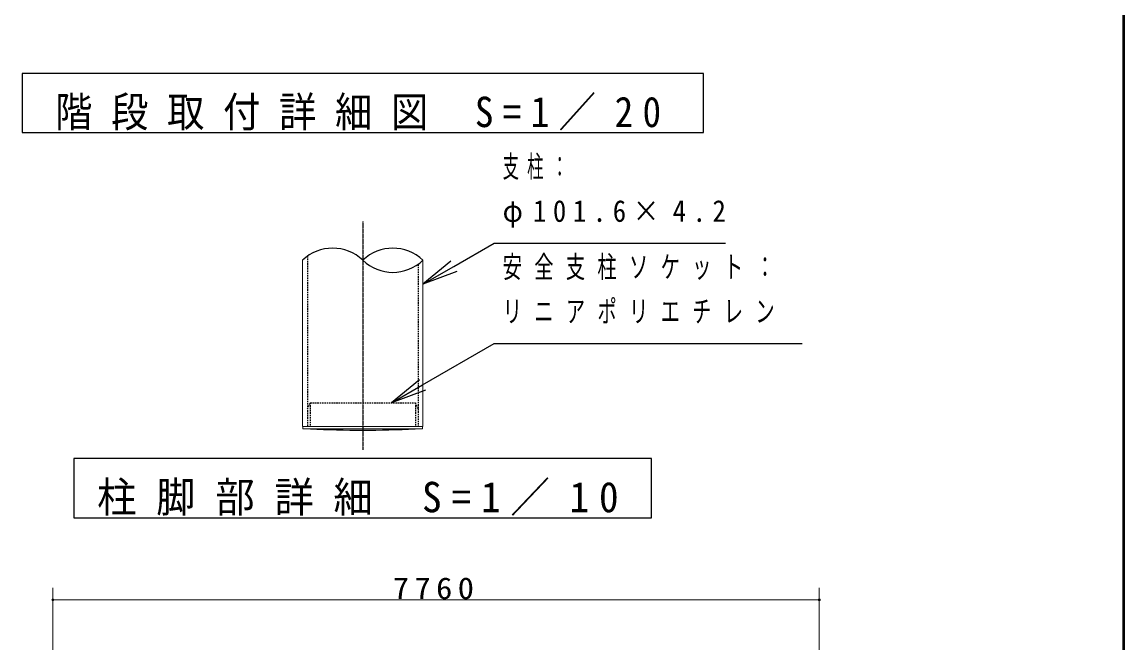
# Model space of a CAD drawing. Units: millimetres at full size, with parts at other scales. Extents: x -15630 to 0, y -2472 to 10680.
# Drawn here: x -3719 to 0, y 4018 to 6113 of the extents above; entities that cross this region are included whole.
import ezdxf

# ---------------------------------------------------------------- set-up
doc = ezdxf.new("R2010")
doc.units = ezdxf.units.MM
doc.linetypes.add('USER2', pattern=[6, 3, -1, 1, -1])
doc.linetypes.add('USER4', pattern=[8, 5, -3])
for name, color, linetype, lineweight in [('A3図枠', 7, 'Continuous', 25), ('線', 2, 'Continuous', 25), ('補助', 2, 'Continuous', 13)]:
    doc.layers.add(name, color=color, linetype=linetype, lineweight=lineweight)
doc.styles.add('ＭＳ ゴシック', font='')
doc.styles.get('ＭＳ ゴシック').set_extended_font_data('MS Gothic')

# ---------------------------------------------------------------- blocks, each defined once
blk = doc.blocks.new('dimension_origin')
at = {"color": 0, "linetype": 'Continuous', "lineweight": -2}
blk.add_circle((0, 0), 1.25, dxfattribs=at)

msp = doc.modelspace()

# ---------------------------------------------------------------- linework, layer by layer
at = {"layer": 'A3図枠', "lineweight": 50}
msp.add_line((0, 0), (0, 10680), dxfattribs=at)
at = {"layer": '線', "color": 20, "linetype": 'USER2'}
msp.add_line((-2569.025, 5439.92), (-2569.025, 4667.964), dxfattribs=at)
at = {"layer": '線', "color": 4, "linetype": 'USER4'}
for p, q in [((-2755.425, 5323.062), (-2755.425, 4748)), ((-2382.625, 5295.356), (-2382.625, 4748)), ((-2755.425, 4808), (-2746.425, 4828)), ((-2746.425, 4828), (-2746.425, 4748)), ((-2746.425, 4828), (-2391.625, 4828)), ((-2391.625, 4828), (-2391.625, 4748)), ((-2382.625, 4808), (-2391.625, 4828))]:
    msp.add_line(p, q, dxfattribs=at)
at = {"layer": '線', "color": 7, "lineweight": 13}
for p, q in [((-2772.225, 5309.209), (-2772.225, 4748)), ((-2365.825, 5309.209), (-2365.825, 4748)), ((-2772.225, 4748), (-2365.825, 4748)), ((-2771.025, 4748), (-2771.025, 4740)), ((-2771.025, 4748), (-2569.025, 4748)), ((-2771.025, 4740), (-2569.025, 4740)), ((-2367.025, 4748), (-2569.025, 4748)), ((-2367.025, 4740), (-2569.025, 4740)), ((-2367.025, 4748), (-2367.025, 4740))]:
    msp.add_line(p, q, dxfattribs=at)
at = {"layer": '線'}
for centre, radius, start, end in [((-2670.625, 5203.107), 146.902, 46.2417, 133.7583), ((-2467.425, 5203.107), 146.902, 46.2417, 133.7583), ((-2467.425, 5415.311), 146.902, 226.2417, 313.7583), ((-2569.084, 8642.668), 3906.668, 267.40701, 270.00087), ((-2568.966, 8642.668), 3906.668, 269.99913, 272.59299)]:
    msp.add_arc(centre, radius, start, end, dxfattribs=at)
at = {"layer": '補助', "lineweight": 25}
for p, q in [((-2261.902, 5288.605), (-2125.825, 5367.169)), ((-2125.825, 5367.169), (-2085.825, 5367.169)), ((-2085.825, 5367.169), (-1344.292, 5367.169)), ((-2271.902, 5305.925), (-2365.825, 5228.605)), ((-2365.825, 5228.605), (-2261.902, 5288.605)), ((-2251.902, 5271.284), (-2365.825, 5228.605)), ((-2367.826, 4888.215), (-2125.825, 5028.605)), ((-2125.825, 5028.605), (-2085.825, 5028.605)), ((-2085.825, 5028.605), (-1085.722, 5028.605)), ((-2377.862, 4905.515), (-2471.625, 4828)), ((-2471.625, 4828), (-2367.826, 4888.215)), ((-2357.791, 4870.916), (-2471.625, 4828))]:
    msp.add_line(p, q, dxfattribs=at)
at = {"layer": '補助'}
for p, q in [((-3614.963, 3210.077), (-3614.963, 4203.411)), ((-1028.153, 3210.077), (-1028.153, 4203.411)), ((-3614.963, 4163.411), (-1028.153, 4163.411))]:
    msp.add_line(p, q, dxfattribs=at)
at = {"layer": '補助', "lineweight": 25}
for points in [[(-3719.025, 5940), (-3719.025, 5740), (-1419.025, 5740), (-1419.025, 5940)], [(-3544.025, 4640), (-3544.025, 4440), (-1594.025, 4440), (-1594.025, 4640)]]:
    msp.add_lwpolyline(points, close=True, dxfattribs=at)

# ---------------------------------------------------------------- block references
at = {"layer": '補助', "xscale": 2.67, "yscale": 2.67}
msp.add_blockref('dimension_origin', (-3614.963, 4163.411), dxfattribs=at)
at = {"layer": '補助', "xscale": 2.67, "yscale": 2.67, "rotation": 180}
msp.add_blockref('dimension_origin', (-1028.153, 4163.411), dxfattribs=at)

# ---------------------------------------------------------------- texts
at = {"layer": '補助', "style": 'ＭＳ ゴシック'}
for s, insert, char_height, attachment_point in [('\\T1.5;\\W0.9;階段取付詳細図\\~S=1／20', (-2569.025, 5746.667), 102.6, 8), ('\\T1.5;\\W0.55;支柱：', (-2096.825, 5662.169), 73.31, 1), ('\\T1.5;\\W0.9;φ101.6×4.2', (-2096.825, 5512.169), 73.31, 1), ('\\T1.64;\\W0.65;安全支柱ソケット：', (-2096.825, 5323.605), 73.31, 1), ('\\T1.64;\\W0.65;リニアポリエチレン', (-2096.825, 5173.605), 73.31, 1), ('\\T1.5;\\W0.95;柱脚部詳細\\~S=1／10', (-2569.025, 4446.667), 102.6, 8), ('\\T1.33;\\W1.1;7760', (-2321.558, 4164.411), 73.31, 8)]:
    msp.add_mtext(s, dxfattribs=dict(at, insert=insert, char_height=char_height, attachment_point=attachment_point))

doc.saveas('drawing.dxf')
